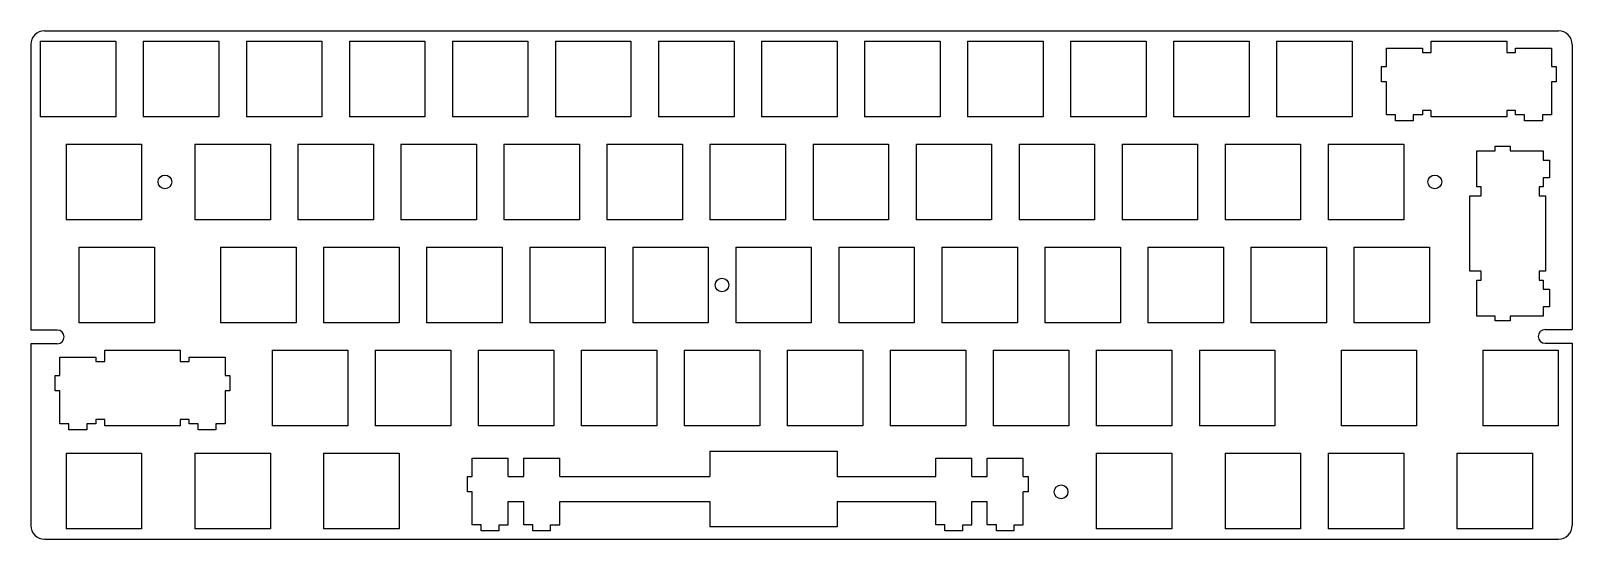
# Model space of a CAD drawing. Header units: millimetres. Extents: x 0 to 285, y 0 to 94.
import ezdxf

# ---------------------------------------------------------------- set-up
doc = ezdxf.new("R2010")
doc.units = ezdxf.units.MM
doc.layers.get('0').update_dxf_attribs({"true_color": 0xffffff})

msp = doc.modelspace()

# ---------------------------------------------------------------- linework, layer by layer
for p, q in [((0, 91.46), (0, 38.67)), ((1.7525, 92.085), (1.7525, 78.115)), ((1.7525, 92.085), (15.7225, 92.085)), ((2.54, 94), (282.46, 94)), ((15.7225, 92.085), (15.7225, 78.115)), ((20.8025, 92.085), (20.8025, 78.115)), ((20.8025, 92.085), (34.7725, 92.085)), ((34.7725, 92.085), (34.7725, 78.115)), ((39.8525, 92.085), (39.8525, 78.115)), ((39.8525, 92.085), (53.8225, 92.085)), ((53.8225, 92.085), (53.8225, 78.115)), ((58.9025, 92.085), (58.9025, 78.115)), ((58.9025, 92.085), (72.8725, 92.085)), ((72.8725, 92.085), (72.8725, 78.115)), ((77.9525, 92.085), (77.9525, 78.115)), ((77.9525, 92.085), (91.9225, 92.085)), ((91.9225, 92.085), (91.9225, 78.115)), ((97.0025, 92.085), (97.0025, 78.115)), ((97.0025, 92.085), (110.9725, 92.085)), ((110.9725, 92.085), (110.9725, 78.115)), ((116.0525, 92.085), (116.0525, 78.115)), ((116.0525, 92.085), (130.0225, 92.085)), ((130.0225, 92.085), (130.0225, 78.115)), ((135.1025, 92.085), (135.1025, 78.115)), ((135.1025, 92.085), (149.0725, 92.085)), ((149.0725, 92.085), (149.0725, 78.115)), ((154.1525, 92.085), (154.1525, 78.115)), ((154.1525, 92.085), (168.1225, 92.085)), ((168.1225, 92.085), (168.1225, 78.115)), ((173.2025, 92.085), (173.2025, 78.115)), ((173.2025, 92.085), (187.1725, 92.085)), ((187.1725, 92.085), (187.1725, 78.115)), ((192.2525, 92.085), (192.2525, 78.115)), ((192.2525, 92.085), (206.2225, 92.085)), ((206.2225, 92.085), (206.2225, 78.115)), ((211.3025, 92.085), (211.3025, 78.115)), ((211.3025, 92.085), (225.2725, 92.085)), ((225.2725, 92.085), (225.2725, 78.115)), ((230.3525, 92.085), (230.3525, 78.115)), ((230.3525, 92.085), (244.3225, 92.085)), ((244.3225, 92.085), (244.3225, 78.115)), ((258.9275, 92.085), (272.8975, 92.085)), ((258.9275, 89.9768), (258.9275, 92.085)), ((272.8975, 92.085), (272.8975, 89.9768)), ((285, 91.46), (285, 38.77)), ((250.6471, 87.386), (250.6471, 90.7896)), ((250.6471, 90.7896), (257.3019, 90.7896)), ((257.3019, 90.7896), (257.3019, 89.9768)), ((257.3019, 89.9768), (258.9275, 89.9768)), ((272.8975, 89.9768), (274.5231, 89.9768)), ((274.5231, 89.9768), (274.5231, 90.7896)), ((274.5231, 90.7896), (281.1779, 90.7896)), ((281.1779, 90.7896), (281.1779, 87.386)), ((249.7581, 84.592), (249.7581, 87.386)), ((249.7581, 87.386), (250.6471, 87.386)), ((281.1779, 87.386), (282.0669, 87.386)), ((282.0669, 87.386), (282.0669, 84.592)), ((250.6471, 84.592), (249.7581, 84.592)), ((250.6471, 78.496), (250.6471, 84.592)), ((282.0669, 84.592), (281.1779, 84.592)), ((281.1779, 84.592), (281.1779, 78.496)), ((15.7225, 78.115), (1.7525, 78.115)), ((34.7725, 78.115), (20.8025, 78.115)), ((53.8225, 78.115), (39.8525, 78.115)), ((72.8725, 78.115), (58.9025, 78.115)), ((91.9225, 78.115), (77.9525, 78.115)), ((110.9725, 78.115), (97.0025, 78.115)), ((130.0225, 78.115), (116.0525, 78.115)), ((149.0725, 78.115), (135.1025, 78.115)), ((168.1225, 78.115), (154.1525, 78.115)), ((187.1725, 78.115), (173.2025, 78.115)), ((206.2225, 78.115), (192.2525, 78.115)), ((225.2725, 78.115), (211.3025, 78.115)), ((244.3225, 78.115), (230.3525, 78.115)), ((252.3235, 78.496), (250.6471, 78.496)), ((252.3235, 77.353), (252.3235, 78.496)), ((255.6255, 77.353), (252.3235, 77.353)), ((257.3019, 78.496), (255.6255, 78.496)), ((255.6255, 78.496), (255.6255, 77.353)), ((258.9275, 79.2834), (257.3019, 79.2834)), ((257.3019, 79.2834), (257.3019, 78.496)), ((258.9275, 78.115), (258.9275, 79.2834)), ((272.8975, 78.115), (258.9275, 78.115)), ((274.5231, 79.2834), (272.8975, 79.2834)), ((272.8975, 79.2834), (272.8975, 78.115)), ((274.5231, 78.496), (274.5231, 79.2834)), ((276.1995, 78.496), (274.5231, 78.496)), ((276.1995, 77.353), (276.1995, 78.496)), ((279.5015, 77.353), (276.1995, 77.353)), ((281.1779, 78.496), (279.5015, 78.496)), ((279.5015, 78.496), (279.5015, 77.353)), ((6.515, 73.035), (6.515, 59.065)), ((6.515, 73.035), (20.485, 73.035)), ((20.485, 73.035), (20.485, 59.065)), ((30.3275, 73.035), (30.3275, 59.065)), ((30.3275, 73.035), (44.2975, 73.035)), ((44.2975, 73.035), (44.2975, 59.065)), ((49.3775, 73.035), (49.3775, 59.065)), ((49.3775, 73.035), (63.3475, 73.035)), ((63.3475, 73.035), (63.3475, 59.065)), ((68.4275, 73.035), (68.4275, 59.065)), ((68.4275, 73.035), (82.3975, 73.035)), ((82.3975, 73.035), (82.3975, 59.065)), ((87.4775, 73.035), (87.4775, 59.065)), ((87.4775, 73.035), (101.4475, 73.035)), ((101.4475, 73.035), (101.4475, 59.065)), ((106.5275, 73.035), (106.5275, 59.065)), ((106.5275, 73.035), (120.4975, 73.035)), ((120.4975, 73.035), (120.4975, 59.065)), ((125.5775, 73.035), (125.5775, 59.065)), ((125.5775, 73.035), (139.5475, 73.035)), ((139.5475, 73.035), (139.5475, 59.065)), ((144.6275, 73.035), (144.6275, 59.065)), ((144.6275, 73.035), (158.5975, 73.035)), ((158.5975, 73.035), (158.5975, 59.065)), ((163.6775, 73.035), (163.6775, 59.065)), ((163.6775, 73.035), (177.6475, 73.035)), ((177.6475, 73.035), (177.6475, 59.065)), ((182.7275, 73.035), (182.7275, 59.065)), ((182.7275, 73.035), (196.6975, 73.035)), ((196.6975, 73.035), (196.6975, 59.065)), ((201.7775, 73.035), (201.7775, 59.065)), ((201.7775, 73.035), (215.7475, 73.035)), ((215.7475, 73.035), (215.7475, 59.065)), ((220.8275, 73.035), (220.8275, 59.065)), ((220.8275, 73.035), (234.7975, 73.035)), ((234.7975, 73.035), (234.7975, 59.065)), ((239.8775, 73.035), (239.8775, 59.065)), ((239.8775, 73.035), (253.8475, 73.035)), ((253.8475, 73.035), (253.8475, 59.065)), ((267.36792, 65.1356), (267.36792, 71.7904)), ((267.36792, 71.7904), (270.77152, 71.7904)), ((270.77152, 71.7904), (270.77152, 72.6794)), ((270.77152, 72.6794), (273.56552, 72.6794)), ((273.56552, 72.6794), (273.56552, 71.7904)), ((273.56552, 71.7904), (279.66152, 71.7904)), ((279.66152, 71.7904), (279.66152, 70.114)), ((279.66152, 70.114), (280.80452, 70.114)), ((280.80452, 70.114), (280.80452, 66.812)), ((280.80452, 66.812), (279.66152, 66.812)), ((279.66152, 66.812), (279.66152, 65.1356)), ((266.07252, 63.51), (268.18072, 63.51)), ((266.07252, 49.54), (266.07252, 63.51)), ((268.18072, 65.1356), (267.36792, 65.1356)), ((268.18072, 63.51), (268.18072, 65.1356)), ((279.66152, 65.1356), (278.87412, 65.1356)), ((278.87412, 65.1356), (278.87412, 63.51)), ((278.87412, 63.51), (280.04252, 63.51)), ((280.04252, 63.51), (280.04252, 49.54)), ((20.485, 59.065), (6.515, 59.065)), ((44.2975, 59.065), (30.3275, 59.065)), ((63.3475, 59.065), (49.3775, 59.065)), ((82.3975, 59.065), (68.4275, 59.065)), ((101.4475, 59.065), (87.4775, 59.065)), ((120.4975, 59.065), (106.5275, 59.065)), ((139.5475, 59.065), (125.5775, 59.065)), ((158.5975, 59.065), (144.6275, 59.065)), ((177.6475, 59.065), (163.6775, 59.065)), ((196.6975, 59.065), (182.7275, 59.065)), ((215.7475, 59.065), (201.7775, 59.065)), ((234.7975, 59.065), (220.8275, 59.065)), ((253.8475, 59.065), (239.8775, 59.065)), ((8.89752, 53.985), (8.89752, 40.015)), ((8.89752, 53.985), (22.86752, 53.985)), ((22.86752, 53.985), (22.86752, 40.015)), ((35.09, 53.985), (35.09, 40.015)), ((35.09, 53.985), (49.06, 53.985)), ((49.06, 53.985), (49.06, 40.015)), ((54.14, 53.985), (54.14, 40.015)), ((54.14, 53.985), (68.11, 53.985)), ((68.11, 53.985), (68.11, 40.015)), ((73.19, 53.985), (73.19, 40.015)), ((73.19, 53.985), (87.16, 53.985)), ((87.16, 53.985), (87.16, 40.015)), ((92.24, 53.985), (92.24, 40.015)), ((92.24, 53.985), (106.21, 53.985)), ((106.21, 53.985), (106.21, 40.015)), ((111.29, 53.985), (111.29, 40.015)), ((111.29, 53.985), (125.26, 53.985)), ((125.26, 53.985), (125.26, 40.015)), ((130.34, 53.985), (130.34, 40.015)), ((130.34, 53.985), (144.31, 53.985)), ((144.31, 53.985), (144.31, 40.015)), ((149.39, 53.985), (149.39, 40.015)), ((149.39, 53.985), (163.36, 53.985)), ((163.36, 53.985), (163.36, 40.015)), ((168.44, 53.985), (168.44, 40.015)), ((168.44, 53.985), (182.41, 53.985)), ((182.41, 53.985), (182.41, 40.015)), ((187.49, 53.985), (187.49, 40.015)), ((187.49, 53.985), (201.46, 53.985)), ((201.46, 53.985), (201.46, 40.015)), ((206.54, 53.985), (206.54, 40.015)), ((206.54, 53.985), (220.51, 53.985)), ((220.51, 53.985), (220.51, 40.015)), ((225.59, 53.985), (225.59, 40.015)), ((225.59, 53.985), (239.56, 53.985)), ((239.56, 53.985), (239.56, 40.015)), ((244.64, 53.985), (244.64, 40.015)), ((244.64, 53.985), (258.61, 53.985)), ((258.61, 53.985), (258.61, 40.015)), ((268.18072, 49.54), (266.07252, 49.54)), ((268.18072, 47.9144), (268.18072, 49.54)), ((280.04252, 49.54), (278.87412, 49.54)), ((278.87412, 49.54), (278.87412, 47.9144)), ((267.36792, 41.2596), (267.36792, 47.9144)), ((267.36792, 47.9144), (268.18072, 47.9144)), ((278.87412, 47.9144), (279.66152, 47.9144)), ((279.66152, 47.9144), (279.66152, 46.238)), ((279.66152, 46.238), (280.80452, 46.238)), ((280.80452, 46.238), (280.80452, 42.936)), ((280.80452, 42.936), (279.66152, 42.936)), ((279.66152, 42.936), (279.66152, 41.2596)), ((22.86752, 40.015), (8.89752, 40.015)), ((49.06, 40.015), (35.09, 40.015)), ((68.11, 40.015), (54.14, 40.015)), ((87.16, 40.015), (73.19, 40.015)), ((106.21, 40.015), (92.24, 40.015)), ((125.26, 40.015), (111.29, 40.015)), ((144.31, 40.015), (130.34, 40.015)), ((163.36, 40.015), (149.39, 40.015)), ((182.41, 40.015), (168.44, 40.015)), ((201.46, 40.015), (187.49, 40.015)), ((220.51, 40.015), (206.54, 40.015)), ((239.56, 40.015), (225.59, 40.015)), ((258.61, 40.015), (244.64, 40.015)), ((270.77152, 41.2596), (267.36792, 41.2596)), ((270.77152, 40.3706), (270.77152, 41.2596)), ((273.56552, 40.3706), (270.77152, 40.3706)), ((279.66152, 41.2596), (273.56552, 41.2596)), ((273.56552, 41.2596), (273.56552, 40.3706)), ((4.9, 38.67), (0, 38.67)), ((280, 38.77), (285, 38.77)), ((4.9, 36.13), (0, 36.13)), ((0, 36.13), (0, 2.54)), ((13.66002, 34.935), (27.63002, 34.935)), ((13.66002, 32.8268), (13.66002, 34.935)), ((27.63002, 34.935), (27.63002, 32.8268)), ((44.615, 34.935), (44.615, 20.965)), ((44.615, 34.935), (58.585, 34.935)), ((58.585, 34.935), (58.585, 20.965)), ((63.665, 34.935), (63.665, 20.965)), ((63.665, 34.935), (77.635, 34.935)), ((77.635, 34.935), (77.635, 20.965)), ((82.715, 34.935), (82.715, 20.965)), ((82.715, 34.935), (96.685, 34.935)), ((96.685, 34.935), (96.685, 20.965)), ((101.765, 34.935), (101.765, 20.965)), ((101.765, 34.935), (115.735, 34.935)), ((115.735, 34.935), (115.735, 20.965)), ((120.815, 34.935), (120.815, 20.965)), ((120.815, 34.935), (134.785, 34.935)), ((134.785, 34.935), (134.785, 20.965)), ((139.865, 34.935), (139.865, 20.965)), ((139.865, 34.935), (153.835, 34.935)), ((153.835, 34.935), (153.835, 20.965)), ((158.915, 34.935), (158.915, 20.965)), ((158.915, 34.935), (172.885, 34.935)), ((172.885, 34.935), (172.885, 20.965)), ((177.965, 34.935), (177.965, 20.965)), ((177.965, 34.935), (191.935, 34.935)), ((191.935, 34.935), (191.935, 20.965)), ((197.015, 34.935), (197.015, 20.965)), ((197.015, 34.935), (210.985, 34.935)), ((210.985, 34.935), (210.985, 20.965)), ((216.065, 34.935), (216.065, 20.965)), ((216.065, 34.935), (230.035, 34.935)), ((230.035, 34.935), (230.035, 20.965)), ((242.26002, 34.935), (242.26002, 20.965)), ((242.26002, 34.935), (256.23002, 34.935)), ((256.23002, 34.935), (256.23002, 20.965)), ((268.4525, 34.935), (268.4525, 20.965)), ((268.4525, 34.935), (282.4225, 34.935)), ((280, 36.23), (285, 36.23)), ((282.4225, 34.935), (282.4225, 20.965)), ((285, 36.23), (285, 2.54)), ((5.37962, 30.236), (5.37962, 33.6396)), ((5.37962, 33.6396), (12.03442, 33.6396)), ((12.03442, 33.6396), (12.03442, 32.8268)), ((12.03442, 32.8268), (13.66002, 32.8268)), ((27.63002, 32.8268), (29.25562, 32.8268)), ((29.25562, 32.8268), (29.25562, 33.6396)), ((29.25562, 33.6396), (35.91042, 33.6396)), ((35.91042, 33.6396), (35.91042, 30.236)), ((4.49062, 27.442), (4.49062, 30.236)), ((4.49062, 30.236), (5.37962, 30.236)), ((35.91042, 30.236), (36.79942, 30.236)), ((36.79942, 30.236), (36.79942, 27.442)), ((5.37962, 27.442), (4.49062, 27.442)), ((5.37962, 21.346), (5.37962, 27.442)), ((36.79942, 27.442), (35.91042, 27.442)), ((35.91042, 27.442), (35.91042, 21.346)), ((7.05602, 21.346), (5.37962, 21.346)), ((7.05602, 20.203), (7.05602, 21.346)), ((10.35802, 20.203), (7.05602, 20.203)), ((12.03442, 21.346), (10.35802, 21.346)), ((10.35802, 21.346), (10.35802, 20.203)), ((13.66002, 22.1334), (12.03442, 22.1334)), ((12.03442, 22.1334), (12.03442, 21.346)), ((13.66002, 20.965), (13.66002, 22.1334)), ((27.63002, 20.965), (13.66002, 20.965)), ((29.25562, 22.1334), (27.63002, 22.1334)), ((27.63002, 22.1334), (27.63002, 20.965)), ((29.25562, 21.346), (29.25562, 22.1334)), ((30.93202, 21.346), (29.25562, 21.346)), ((30.93202, 20.203), (30.93202, 21.346)), ((34.23402, 20.203), (30.93202, 20.203)), ((35.91042, 21.346), (34.23402, 21.346)), ((34.23402, 21.346), (34.23402, 20.203)), ((58.585, 20.965), (44.615, 20.965)), ((77.635, 20.965), (63.665, 20.965)), ((96.685, 20.965), (82.715, 20.965)), ((115.735, 20.965), (101.765, 20.965)), ((134.785, 20.965), (120.815, 20.965)), ((153.835, 20.965), (139.865, 20.965)), ((172.885, 20.965), (158.915, 20.965)), ((191.935, 20.965), (177.965, 20.965)), ((210.985, 20.965), (197.015, 20.965)), ((230.035, 20.965), (216.065, 20.965)), ((256.23002, 20.965), (242.26002, 20.965)), ((282.4225, 20.965), (268.4525, 20.965)), ((6.515, 15.885), (20.485, 15.885)), ((6.515, 15.885), (6.515, 1.915)), ((20.485, 15.885), (20.485, 1.915)), ((30.3275, 15.885), (30.3275, 1.915)), ((30.3275, 15.885), (44.2975, 15.885)), ((44.2975, 15.885), (44.2975, 1.915)), ((54.14, 15.885), (54.14, 1.915)), ((54.14, 15.885), (68.11, 15.885)), ((68.11, 15.885), (68.11, 1.915)), ((81.6101, 11.567), (81.6101, 14.9706)), ((81.6101, 14.9706), (88.2649, 14.9706)), ((88.2649, 11.567), (88.2649, 14.9706)), ((91.1351, 11.567), (91.1351, 14.9706)), ((91.1351, 14.9706), (97.7899, 14.9706)), ((97.7899, 11.567), (97.7899, 14.9706)), ((125.5775, 16.266), (149.0725, 16.266)), ((125.5775, 16.266), (125.5775, 11.567)), ((149.0725, 16.266), (149.0725, 11.567)), ((167.3351, 11.567), (167.3351, 14.9706)), ((167.3351, 14.9706), (173.9899, 14.9706)), ((173.9899, 11.567), (173.9899, 14.9706)), ((176.8601, 11.567), (176.8601, 14.9706)), ((176.8601, 14.9706), (183.5149, 14.9706)), ((183.5149, 11.567), (183.5149, 14.9706)), ((197.015, 15.885), (197.015, 1.915)), ((197.015, 15.885), (210.985, 15.885)), ((210.985, 15.885), (210.985, 1.915)), ((220.8275, 15.885), (220.8275, 1.915)), ((220.8275, 15.885), (234.7975, 15.885)), ((234.7975, 15.885), (234.7975, 1.915)), ((239.8775, 15.885), (239.8775, 1.915)), ((239.8775, 15.885), (253.8475, 15.885)), ((253.8475, 15.885), (253.8475, 1.915)), ((263.69, 15.885), (263.69, 1.915)), ((263.69, 15.885), (277.66, 15.885)), ((277.66, 15.885), (277.66, 1.915)), ((80.7211, 8.773), (80.7211, 11.567)), ((80.7211, 11.567), (81.6101, 11.567)), ((88.2649, 11.567), (91.1351, 11.567)), ((97.7899, 11.567), (125.5775, 11.567)), ((149.0725, 11.567), (167.3351, 11.567)), ((173.9899, 11.567), (176.8601, 11.567)), ((183.5149, 11.567), (184.4039, 11.567)), ((184.4039, 11.567), (184.4039, 8.773)), ((81.6101, 8.773), (80.7211, 8.773)), ((81.6101, 2.677), (81.6101, 8.773)), ((183.5149, 2.677), (183.5149, 8.773)), ((184.4039, 8.773), (183.5149, 8.773)), ((88.2649, 6.995), (91.1351, 6.995)), ((88.2649, 2.677), (88.2649, 6.995)), ((91.1351, 2.677), (91.1351, 6.995)), ((97.7899, 2.677), (97.7899, 6.995)), ((97.7899, 6.995), (125.5775, 6.995)), ((125.5775, 6.995), (125.5775, 2.296)), ((149.0725, 6.995), (167.3351, 6.995)), ((149.0725, 6.995), (149.0725, 2.296)), ((167.3351, 2.677), (167.3351, 6.995)), ((173.9899, 2.677), (173.9899, 6.995)), ((173.9899, 6.995), (176.8601, 6.995)), ((176.8601, 2.677), (176.8601, 6.995)), ((2.54, 0), (282.46, 0)), ((20.485, 1.915), (6.515, 1.915)), ((44.2975, 1.915), (30.3275, 1.915)), ((68.11, 1.915), (54.14, 1.915)), ((83.2865, 2.677), (81.6101, 2.677)), ((83.2865, 1.534), (83.2865, 2.677)), ((86.5885, 1.534), (83.2865, 1.534)), ((86.5885, 1.534), (86.5885, 2.677)), ((86.5885, 2.677), (88.2649, 2.677)), ((92.8115, 2.677), (91.1351, 2.677)), ((92.8115, 1.534), (92.8115, 2.677)), ((96.1135, 1.534), (92.8115, 1.534)), ((96.1135, 1.534), (96.1135, 2.677)), ((96.1135, 2.677), (97.7899, 2.677)), ((149.0725, 2.296), (125.5775, 2.296)), ((169.0115, 2.677), (167.3351, 2.677)), ((169.0115, 1.534), (169.0115, 2.677)), ((172.3135, 1.534), (169.0115, 1.534)), ((172.3135, 1.534), (172.3135, 2.677)), ((172.3135, 2.677), (173.9899, 2.677)), ((178.5365, 2.677), (176.8601, 2.677)), ((178.5365, 1.534), (178.5365, 2.677)), ((181.8385, 1.534), (178.5365, 1.534)), ((181.8385, 1.534), (181.8385, 2.677)), ((181.8385, 2.677), (183.5149, 2.677)), ((210.985, 1.915), (197.015, 1.915)), ((234.7975, 1.915), (220.8275, 1.915)), ((253.8475, 1.915), (239.8775, 1.915)), ((277.66, 1.915), (263.69, 1.915))]:
    msp.add_line(p, q)
for centre in [(24.8, 66.05), (259.6, 66.05), (127.8, 47), (190.5, 8.75)]:
    msp.add_circle(centre, 1.27)
for centre, radius, start, end in [((2.54, 91.46), 2.54, 90, 180), ((282.46, 91.46), 2.54, 0, 90), ((4.9, 37.4), 1.27, 270, 90), ((280, 37.5), 1.27, 90, 270), ((2.54, 2.54), 2.54, 180, 270), ((282.46, 2.54), 2.54, 270, 0)]:
    msp.add_arc(centre, radius, start, end)

doc.saveas('drawing.dxf')
